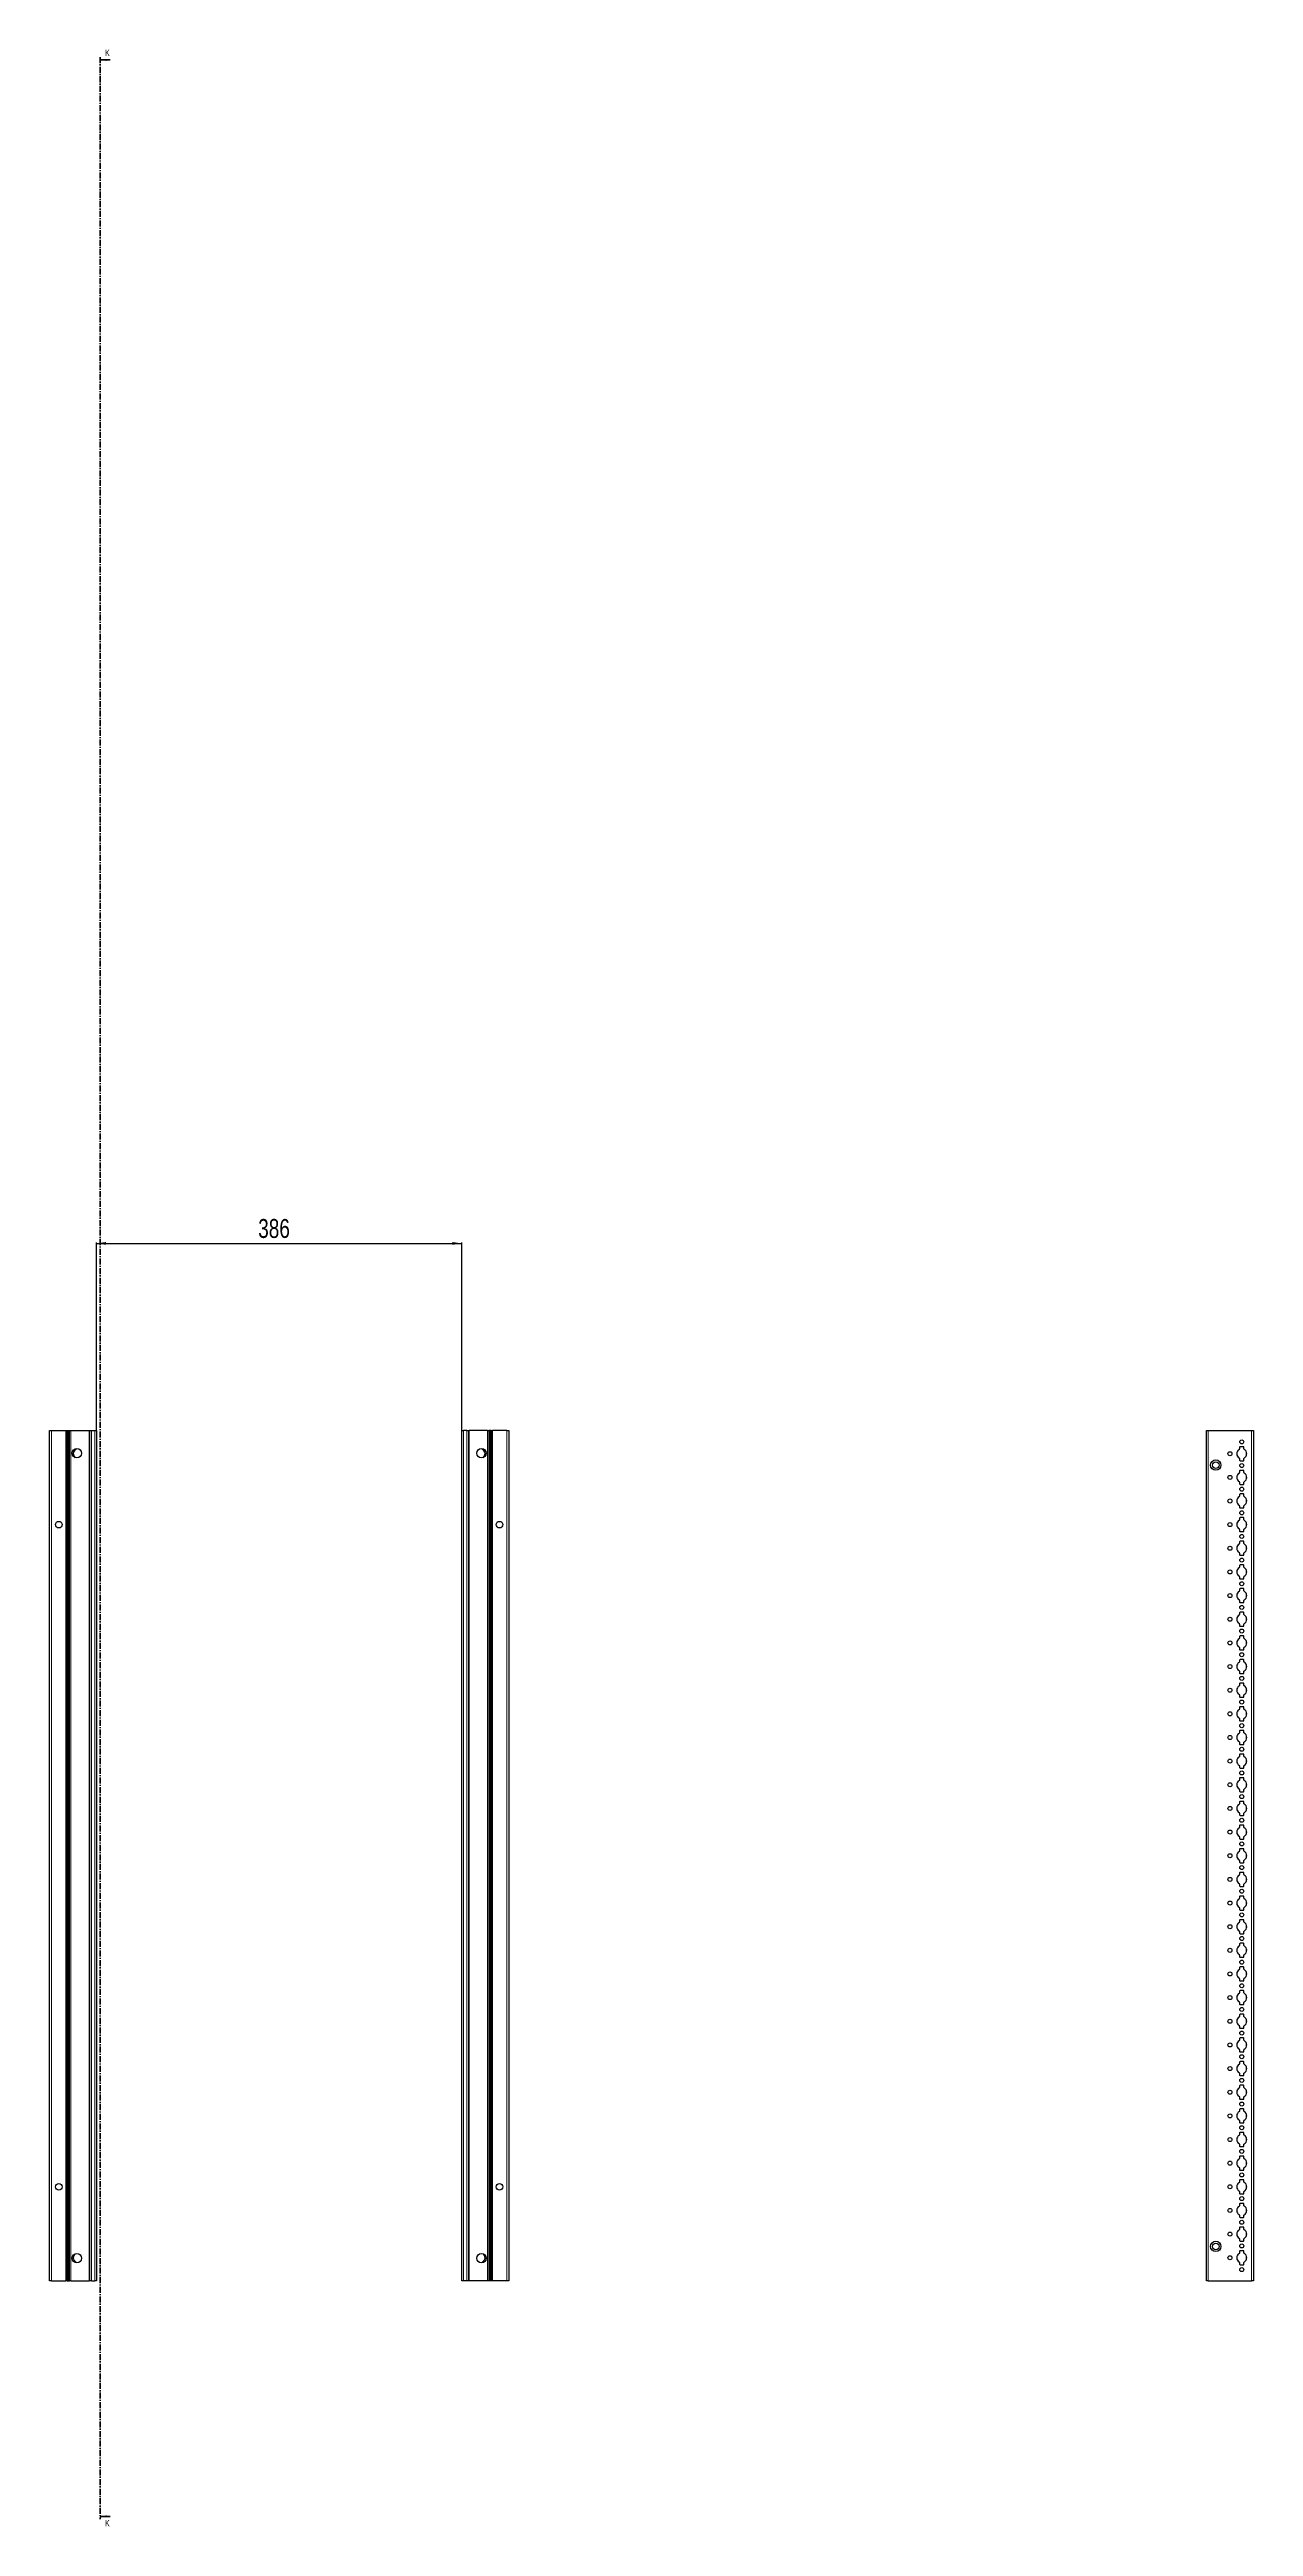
# Model space of a CAD drawing. Header units: millimetres. Extents: x -199 to 4583, y -1747 to 1507.
# Drawn here: x 1961 to 3234, y -1111 to 1507 of the extents above; entities that cross this region are included whole.
import ezdxf

# ---------------------------------------------------------------- set-up
doc = ezdxf.new("R2010")
doc.units = ezdxf.units.MM
doc.linetypes.add('CENTER', pattern=[10.16, 6.35, -1.27, 1.27, -1.27])
doc.layers.add('FORMAT', color=7, linetype='Continuous')
doc.styles.add('SLDTEXTSTYLE0', font='TXT', dxfattribs={"width": 0.75})
doc.dimstyles.new('SLDDIMSTYLE0', dxfattribs={"dimtxt": 20, "dimasz": 10, "dimexe": 0, "dimexo": 0.0625, "dimgap": 5, "dimtad": 2, "dimdec": 1, "dimrnd": 1e-09, "dimzin": 12, "dimdsep": 46, "dimtxsty": 'SLDTEXTSTYLE0', "dimsah": 1, "dimcen": 0.09, "dimadec": 0, "dimazin": 3, "dimtfac": 1, "dimtofl": 0, "dimtmove": 0, "dimatfit": 3, "dimfxl": 0, "dimfrac": 2, "dimtolj": 1, "dimtzin": 12, "dimarcsym": 0})

# ---------------------------------------------------------------- blocks, each defined once
blk = doc.blocks.new('_D_4')
at = {"layer": 'FORMAT'}
for p, q in [((2010.8, 47.2), (2010.8, 246)), ((2010.8, 245), (2396.8, 245)), ((2396.8, 47.2), (2396.8, 246))]:
    blk.add_line(p, q, dxfattribs=at)
for points in [[(2010.8, 245), (2020.8, 243.5), (2020.8, 246.5)], [(2396.8, 245), (2386.8, 246.5), (2386.8, 243.5)]]:
    blk.add_solid(points, dxfattribs=at)
at = {"layer": 'FORMAT', "insert": (2181.7, 270.8), "char_height": 20, "attachment_point": 1, "style": 'SLDTEXTSTYLE0'}
blk.add_mtext('386', dxfattribs=at)

msp = doc.modelspace()

# ---------------------------------------------------------------- linework, layer by layer
at = {"color": 7, "linetype": 'CENTER', "lineweight": 35}
msp.add_line((2014.58, 1499.09), (2014.58, -1103.67), dxfattribs=at)
at = {"color": 7, "linetype": 'Continuous', "lineweight": 35}
for p, q in [((2025.22, 1496.09), (2014.58, 1496.09)), ((2025.22, -1100.67), (2014.58, -1100.67))]:
    msp.add_line(p, q, dxfattribs=at)
at = {"color": 7, "linetype": 'Continuous', "lineweight": 25}
for p, q in [((1961.15, -851.79), (1961.15, 47.21)), ((1961.15, 47.21), (1963.15, 47.21)), ((1963.15, 47.21), (1978.5, 47.21)), ((1978.5, 47.21), (1979.15, 47.21)), ((1979.15, 23.46), (1979.15, 47.21)), ((1979.15, 47.21), (1979.73, 47.21)), ((1979.73, 47.21), (1980.94, 47.21)), ((1980.94, 47.21), (1980.94, -851.79)), ((1980.94, 47.21), (1980.97, 47.21)), ((1980.97, 47.21), (1980.97, -851.79)), ((1980.97, 47.21), (1982.18, 47.21)), ((1982.18, 47.21), (1983.59, 47.21)), ((1983.59, 47.21), (2003, 47.21)), ((1989.2, 27.73), (1989.2, 28.14)), ((2003, 47.21), (2003.65, 47.21)), ((2003.65, -851.79), (2003.65, 47.21)), ((2003.65, 47.21), (2005.65, 47.21)), ((2005.65, 47.21), (2008.85, 47.21)), ((2008.85, 47.21), (2010.85, 47.21)), ((2010.85, 47.21), (2010.85, -851.79)), ((2396.85, -851.79), (2396.85, 47.21)), ((2396.85, 47.21), (2398.85, 47.21)), ((2402.05, 47.21), (2398.85, 47.21)), ((2402.05, 47.21), (2404.05, 47.21)), ((2404.05, 47.21), (2404.05, -851.79)), ((2404.05, 47.21), (2404.7, 47.21)), ((2424.1, 47.21), (2404.7, 47.21)), ((2418.5, 28.14), (2418.5, 27.73)), ((2424.1, 47.21), (2425.51, 47.21)), ((2426.72, 47.21), (2425.51, 47.21)), ((2426.72, -851.79), (2426.72, 47.21)), ((2426.75, 47.21), (2426.72, 47.21)), ((2426.75, -851.79), (2426.75, 47.21)), ((2427.96, 47.21), (2426.75, 47.21)), ((2427.96, 47.21), (2428.55, 47.21)), ((2428.55, 47.21), (2428.55, 23.46)), ((2428.55, 47.21), (2429.2, 47.21)), ((2444.55, 47.21), (2429.2, 47.21)), ((2444.55, 47.21), (2446.55, 47.21)), ((2446.55, 47.21), (2446.55, -851.79)), ((3183.94, -851.79), (3183.94, 47.21)), ((3183.94, 47.21), (3185.94, 47.21)), ((3185.94, 47.21), (3231.64, 47.21)), ((3218.99, 29.61), (3218.99, 27.73)), ((3223.09, 30.11), (3219.49, 30.11)), ((3223.59, 27.73), (3223.59, 29.61)), ((3231.64, 47.21), (3233.64, 47.21)), ((3233.64, 47.21), (3233.64, -851.79)), ((1979.21, 23.35), (1979.15, 23.46)), ((1979.15, 23.46), (1979.15, 21.96)), ((1979.15, 21.96), (1979.21, 22.06)), ((1979.15, -26.54), (1979.15, 21.96)), ((1979.21, 22.06), (1979.21, 23.35)), ((2428.55, 23.46), (2428.49, 23.35)), ((2428.49, 23.35), (2428.49, 22.06)), ((2428.49, 22.06), (2428.55, 21.96)), ((2428.55, 21.96), (2428.55, 23.46)), ((2428.55, 21.96), (2428.55, -26.54)), ((3218.99, 17.68), (3218.99, 15.81)), ((3218.99, 4.61), (3218.99, 2.73)), ((3219.49, 15.31), (3223.09, 15.31)), ((3223.09, 5.11), (3219.49, 5.11)), ((3223.59, 15.81), (3223.59, 17.68)), ((3223.59, 2.73), (3223.59, 4.61)), ((3218.99, -7.32), (3218.99, -9.19)), ((3218.99, -20.39), (3218.99, -22.27)), ((3219.49, -9.69), (3223.09, -9.69)), ((3223.09, -19.89), (3219.49, -19.89)), ((3223.59, -9.19), (3223.59, -7.32)), ((3223.59, -22.27), (3223.59, -20.39)), ((1979.21, -26.65), (1979.15, -26.54)), ((1979.15, -26.54), (1979.15, -28.04)), ((1979.15, -28.04), (1979.21, -27.94)), ((1979.15, -76.54), (1979.15, -28.04)), ((1979.21, -27.94), (1979.21, -26.65)), ((2428.55, -26.54), (2428.49, -26.65)), ((2428.49, -26.65), (2428.49, -27.94)), ((2428.49, -27.94), (2428.55, -28.04)), ((2428.55, -28.04), (2428.55, -26.54)), ((2428.55, -28.04), (2428.55, -76.54)), ((3218.99, -32.32), (3218.99, -34.19)), ((3218.99, -45.39), (3218.99, -47.27)), ((3219.49, -34.69), (3223.09, -34.69)), ((3223.09, -44.89), (3219.49, -44.89)), ((3223.59, -34.19), (3223.59, -32.32)), ((3223.59, -47.27), (3223.59, -45.39)), ((1979.21, -76.65), (1979.15, -76.54)), ((1979.15, -76.54), (1979.15, -78.04)), ((1979.15, -78.04), (1979.21, -77.94)), ((1979.15, -126.54), (1979.15, -78.04)), ((1979.21, -77.94), (1979.21, -76.65)), ((2428.55, -76.54), (2428.49, -76.65)), ((2428.49, -76.65), (2428.49, -77.94)), ((2428.49, -77.94), (2428.55, -78.04)), ((2428.55, -78.04), (2428.55, -76.54)), ((2428.55, -78.04), (2428.55, -126.54)), ((3218.99, -57.32), (3218.99, -59.19)), ((3218.99, -70.39), (3218.99, -72.27)), ((3219.49, -59.69), (3223.09, -59.69)), ((3223.09, -69.89), (3219.49, -69.89)), ((3223.59, -59.19), (3223.59, -57.32)), ((3223.59, -72.27), (3223.59, -70.39)), ((3218.99, -82.32), (3218.99, -84.19)), ((3218.99, -95.39), (3218.99, -97.27)), ((3219.49, -84.69), (3223.09, -84.69)), ((3223.09, -94.89), (3219.49, -94.89)), ((3223.59, -84.19), (3223.59, -82.32)), ((3223.59, -97.27), (3223.59, -95.39)), ((1979.21, -126.65), (1979.15, -126.54)), ((1979.15, -126.54), (1979.15, -128.04)), ((1979.15, -128.04), (1979.21, -127.94)), ((1979.15, -176.54), (1979.15, -128.04)), ((1979.21, -127.94), (1979.21, -126.65)), ((2428.55, -126.54), (2428.49, -126.65)), ((2428.49, -126.65), (2428.49, -127.94)), ((2428.49, -127.94), (2428.55, -128.04)), ((2428.55, -128.04), (2428.55, -126.54)), ((2428.55, -128.04), (2428.55, -176.54)), ((3218.99, -107.32), (3218.99, -109.19)), ((3218.99, -120.39), (3218.99, -122.27)), ((3219.49, -109.69), (3223.09, -109.69)), ((3223.09, -119.89), (3219.49, -119.89)), ((3223.59, -109.19), (3223.59, -107.32)), ((3223.59, -122.27), (3223.59, -120.39)), ((3218.99, -132.32), (3218.99, -134.19)), ((3218.99, -145.39), (3218.99, -147.27)), ((3219.49, -134.69), (3223.09, -134.69)), ((3223.09, -144.89), (3219.49, -144.89)), ((3223.59, -134.19), (3223.59, -132.32)), ((3223.59, -147.27), (3223.59, -145.39)), ((1979.21, -176.65), (1979.15, -176.54)), ((1979.15, -176.54), (1979.15, -178.04)), ((1979.15, -178.04), (1979.21, -177.94)), ((1979.15, -226.54), (1979.15, -178.04)), ((1979.21, -177.94), (1979.21, -176.65)), ((2428.55, -176.54), (2428.49, -176.65)), ((2428.49, -176.65), (2428.49, -177.94)), ((2428.49, -177.94), (2428.55, -178.04)), ((2428.55, -178.04), (2428.55, -176.54)), ((2428.55, -178.04), (2428.55, -226.54)), ((3218.99, -157.32), (3218.99, -159.19)), ((3218.99, -170.39), (3218.99, -172.27)), ((3218.99, -182.32), (3218.99, -184.19)), ((3219.49, -159.69), (3223.09, -159.69)), ((3223.09, -169.89), (3219.49, -169.89)), ((3223.59, -159.19), (3223.59, -157.32)), ((3223.59, -172.27), (3223.59, -170.39)), ((3223.59, -184.19), (3223.59, -182.32)), ((3218.99, -195.39), (3218.99, -197.27)), ((3218.99, -207.32), (3218.99, -209.19)), ((3219.49, -184.69), (3223.09, -184.69)), ((3223.09, -194.89), (3219.49, -194.89)), ((3223.59, -197.27), (3223.59, -195.39)), ((3223.59, -209.19), (3223.59, -207.32)), ((1979.21, -226.65), (1979.15, -226.54)), ((1979.15, -226.54), (1979.15, -228.04)), ((1979.15, -228.04), (1979.21, -227.94)), ((1979.15, -276.54), (1979.15, -228.04)), ((1979.21, -227.94), (1979.21, -226.65)), ((2428.55, -226.54), (2428.49, -226.65)), ((2428.49, -226.65), (2428.49, -227.94)), ((2428.49, -227.94), (2428.55, -228.04)), ((2428.55, -228.04), (2428.55, -226.54)), ((2428.55, -228.04), (2428.55, -276.54)), ((3218.99, -220.39), (3218.99, -222.27)), ((3218.99, -232.32), (3218.99, -234.19)), ((3219.49, -209.69), (3223.09, -209.69)), ((3223.09, -219.89), (3219.49, -219.89)), ((3219.49, -234.69), (3223.09, -234.69)), ((3223.59, -222.27), (3223.59, -220.39)), ((3223.59, -234.19), (3223.59, -232.32)), ((3218.99, -245.39), (3218.99, -247.27)), ((3218.99, -257.32), (3218.99, -259.19)), ((3223.09, -244.89), (3219.49, -244.89)), ((3219.49, -259.69), (3223.09, -259.69)), ((3223.59, -247.27), (3223.59, -245.39)), ((3223.59, -259.19), (3223.59, -257.32)), ((1979.21, -276.65), (1979.15, -276.54)), ((1979.15, -276.54), (1979.15, -278.04)), ((1979.15, -278.04), (1979.21, -277.94)), ((1979.15, -326.54), (1979.15, -278.04)), ((1979.21, -277.94), (1979.21, -276.65)), ((2428.55, -276.54), (2428.49, -276.65)), ((2428.49, -276.65), (2428.49, -277.94)), ((2428.49, -277.94), (2428.55, -278.04)), ((2428.55, -278.04), (2428.55, -276.54)), ((2428.55, -278.04), (2428.55, -326.54)), ((3218.99, -270.39), (3218.99, -272.27)), ((3218.99, -282.32), (3218.99, -284.19)), ((3223.09, -269.89), (3219.49, -269.89)), ((3219.49, -284.69), (3223.09, -284.69)), ((3223.59, -272.27), (3223.59, -270.39)), ((3223.59, -284.19), (3223.59, -282.32)), ((3218.99, -295.39), (3218.99, -297.27)), ((3218.99, -307.32), (3218.99, -309.19)), ((3223.09, -294.89), (3219.49, -294.89)), ((3219.49, -309.69), (3223.09, -309.69)), ((3223.59, -297.27), (3223.59, -295.39)), ((3223.59, -309.19), (3223.59, -307.32)), ((1979.21, -326.65), (1979.15, -326.54)), ((1979.15, -326.54), (1979.15, -328.04)), ((1979.15, -328.04), (1979.21, -327.94)), ((1979.15, -376.54), (1979.15, -328.04)), ((1979.21, -327.94), (1979.21, -326.65)), ((2428.55, -326.54), (2428.49, -326.65)), ((2428.49, -326.65), (2428.49, -327.94)), ((2428.49, -327.94), (2428.55, -328.04)), ((2428.55, -328.04), (2428.55, -326.54)), ((2428.55, -328.04), (2428.55, -376.54)), ((3218.99, -320.39), (3218.99, -322.27)), ((3218.99, -332.32), (3218.99, -334.19)), ((3223.09, -319.89), (3219.49, -319.89)), ((3219.49, -334.69), (3223.09, -334.69)), ((3223.59, -322.27), (3223.59, -320.39)), ((3223.59, -334.19), (3223.59, -332.32)), ((3218.99, -345.39), (3218.99, -347.27)), ((3218.99, -357.32), (3218.99, -359.19)), ((3223.09, -344.89), (3219.49, -344.89)), ((3219.49, -359.69), (3223.09, -359.69)), ((3223.59, -347.27), (3223.59, -345.39)), ((3223.59, -359.19), (3223.59, -357.32)), ((1979.21, -376.65), (1979.15, -376.54)), ((1979.15, -376.54), (1979.15, -378.04)), ((1979.15, -378.04), (1979.21, -377.94)), ((1979.15, -426.54), (1979.15, -378.04)), ((1979.21, -377.94), (1979.21, -376.65)), ((2428.55, -376.54), (2428.49, -376.65)), ((2428.49, -376.65), (2428.49, -377.94)), ((2428.49, -377.94), (2428.55, -378.04)), ((2428.55, -378.04), (2428.55, -376.54)), ((2428.55, -378.04), (2428.55, -426.54)), ((3218.99, -370.39), (3218.99, -372.27)), ((3218.99, -382.32), (3218.99, -384.19)), ((3223.09, -369.89), (3219.49, -369.89)), ((3219.49, -384.69), (3223.09, -384.69)), ((3223.59, -372.27), (3223.59, -370.39)), ((3223.59, -384.19), (3223.59, -382.32)), ((3218.99, -395.39), (3218.99, -397.27)), ((3218.99, -407.32), (3218.99, -409.19)), ((3223.09, -394.89), (3219.49, -394.89)), ((3219.49, -409.69), (3223.09, -409.69)), ((3223.59, -397.27), (3223.59, -395.39)), ((3223.59, -409.19), (3223.59, -407.32)), ((1979.21, -426.65), (1979.15, -426.54)), ((1979.15, -426.54), (1979.15, -428.04)), ((1979.15, -428.04), (1979.21, -427.94)), ((1979.15, -476.54), (1979.15, -428.04)), ((1979.21, -427.94), (1979.21, -426.65)), ((2428.55, -426.54), (2428.49, -426.65)), ((2428.49, -426.65), (2428.49, -427.94)), ((2428.49, -427.94), (2428.55, -428.04)), ((2428.55, -428.04), (2428.55, -426.54)), ((2428.55, -428.04), (2428.55, -476.54)), ((3218.99, -420.39), (3218.99, -422.27)), ((3218.99, -432.32), (3218.99, -434.19)), ((3223.09, -419.89), (3219.49, -419.89)), ((3219.49, -434.69), (3223.09, -434.69)), ((3223.09, -444.89), (3219.49, -444.89)), ((3223.59, -422.27), (3223.59, -420.39)), ((3223.59, -434.19), (3223.59, -432.32)), ((3218.99, -445.39), (3218.99, -447.27)), ((3218.99, -457.32), (3218.99, -459.19)), ((3218.99, -470.39), (3218.99, -472.27)), ((3219.49, -459.69), (3223.09, -459.69)), ((3223.09, -469.89), (3219.49, -469.89)), ((3223.59, -447.27), (3223.59, -445.39)), ((3223.59, -459.19), (3223.59, -457.32)), ((3223.59, -472.27), (3223.59, -470.39)), ((1979.21, -476.65), (1979.15, -476.54)), ((1979.15, -476.54), (1979.15, -478.04)), ((1979.15, -478.04), (1979.21, -477.94)), ((1979.15, -526.54), (1979.15, -478.04)), ((1979.21, -477.94), (1979.21, -476.65)), ((2428.55, -476.54), (2428.49, -476.65)), ((2428.49, -476.65), (2428.49, -477.94)), ((2428.49, -477.94), (2428.55, -478.04)), ((2428.55, -478.04), (2428.55, -476.54)), ((2428.55, -478.04), (2428.55, -526.54)), ((3218.99, -482.32), (3218.99, -484.19)), ((3218.99, -495.39), (3218.99, -497.27)), ((3219.49, -484.69), (3223.09, -484.69)), ((3223.09, -494.89), (3219.49, -494.89)), ((3223.59, -484.19), (3223.59, -482.32)), ((3223.59, -497.27), (3223.59, -495.39)), ((3218.99, -507.32), (3218.99, -509.19)), ((3218.99, -520.39), (3218.99, -522.27)), ((3219.49, -509.69), (3223.09, -509.69)), ((3223.09, -519.89), (3219.49, -519.89)), ((3223.59, -509.19), (3223.59, -507.32)), ((3223.59, -522.27), (3223.59, -520.39)), ((1979.21, -526.65), (1979.15, -526.54)), ((1979.15, -526.54), (1979.15, -528.04)), ((1979.15, -528.04), (1979.21, -527.94)), ((1979.15, -576.54), (1979.15, -528.04)), ((1979.21, -527.94), (1979.21, -526.65)), ((2428.55, -526.54), (2428.49, -526.65)), ((2428.49, -526.65), (2428.49, -527.94)), ((2428.49, -527.94), (2428.55, -528.04)), ((2428.55, -528.04), (2428.55, -526.54)), ((2428.55, -528.04), (2428.55, -576.54)), ((3218.99, -532.32), (3218.99, -534.19)), ((3218.99, -545.39), (3218.99, -547.27)), ((3219.49, -534.69), (3223.09, -534.69)), ((3223.09, -544.89), (3219.49, -544.89)), ((3223.59, -534.19), (3223.59, -532.32)), ((3223.59, -547.27), (3223.59, -545.39)), ((3218.99, -557.32), (3218.99, -559.19)), ((3218.99, -570.39), (3218.99, -572.27)), ((3219.49, -559.69), (3223.09, -559.69)), ((3223.09, -569.89), (3219.49, -569.89)), ((3223.59, -559.19), (3223.59, -557.32)), ((3223.59, -572.27), (3223.59, -570.39)), ((1979.21, -576.65), (1979.15, -576.54)), ((1979.15, -576.54), (1979.15, -578.04)), ((1979.15, -578.04), (1979.21, -577.94)), ((1979.15, -626.54), (1979.15, -578.04)), ((1979.21, -577.94), (1979.21, -576.65)), ((2428.55, -576.54), (2428.49, -576.65)), ((2428.49, -576.65), (2428.49, -577.94)), ((2428.49, -577.94), (2428.55, -578.04)), ((2428.55, -578.04), (2428.55, -576.54)), ((2428.55, -578.04), (2428.55, -626.54)), ((3218.99, -582.32), (3218.99, -584.19)), ((3218.99, -595.39), (3218.99, -597.27)), ((3219.49, -584.69), (3223.09, -584.69)), ((3223.09, -594.89), (3219.49, -594.89)), ((3223.59, -584.19), (3223.59, -582.32)), ((3223.59, -597.27), (3223.59, -595.39)), ((1979.21, -626.65), (1979.15, -626.54)), ((1979.15, -626.54), (1979.15, -628.04)), ((1979.15, -628.04), (1979.21, -627.94)), ((1979.15, -676.54), (1979.15, -628.04)), ((1979.21, -627.94), (1979.21, -626.65)), ((2428.55, -626.54), (2428.49, -626.65)), ((2428.49, -626.65), (2428.49, -627.94)), ((2428.49, -627.94), (2428.55, -628.04)), ((2428.55, -628.04), (2428.55, -626.54)), ((2428.55, -628.04), (2428.55, -676.54)), ((3218.99, -607.32), (3218.99, -609.19)), ((3218.99, -620.39), (3218.99, -622.27)), ((3219.49, -609.69), (3223.09, -609.69)), ((3223.09, -619.89), (3219.49, -619.89)), ((3223.59, -609.19), (3223.59, -607.32)), ((3223.59, -622.27), (3223.59, -620.39)), ((3218.99, -632.32), (3218.99, -634.19)), ((3218.99, -645.39), (3218.99, -647.27)), ((3219.49, -634.69), (3223.09, -634.69)), ((3223.09, -644.89), (3219.49, -644.89)), ((3223.59, -634.19), (3223.59, -632.32)), ((3223.59, -647.27), (3223.59, -645.39)), ((1979.21, -676.65), (1979.15, -676.54)), ((1979.15, -676.54), (1979.15, -678.04)), ((1979.15, -678.04), (1979.21, -677.94)), ((1979.15, -726.54), (1979.15, -678.04)), ((1979.21, -677.94), (1979.21, -676.65)), ((2428.55, -676.54), (2428.49, -676.65)), ((2428.49, -676.65), (2428.49, -677.94)), ((2428.49, -677.94), (2428.55, -678.04)), ((2428.55, -678.04), (2428.55, -676.54)), ((2428.55, -678.04), (2428.55, -726.54)), ((3218.99, -657.32), (3218.99, -659.19)), ((3218.99, -670.39), (3218.99, -672.27)), ((3219.49, -659.69), (3223.09, -659.69)), ((3223.09, -669.89), (3219.49, -669.89)), ((3223.59, -659.19), (3223.59, -657.32)), ((3223.59, -672.27), (3223.59, -670.39)), ((3218.99, -682.32), (3218.99, -684.19)), ((3218.99, -695.39), (3218.99, -697.27)), ((3219.49, -684.69), (3223.09, -684.69)), ((3223.09, -694.89), (3219.49, -694.89)), ((3223.59, -684.19), (3223.59, -682.32)), ((3223.59, -697.27), (3223.59, -695.39)), ((1979.21, -726.65), (1979.15, -726.54)), ((1979.15, -726.54), (1979.15, -728.04)), ((1979.15, -728.04), (1979.21, -727.94)), ((1979.15, -776.54), (1979.15, -728.04)), ((1979.21, -727.94), (1979.21, -726.65)), ((2428.55, -726.54), (2428.49, -726.65)), ((2428.49, -726.65), (2428.49, -727.94)), ((2428.49, -727.94), (2428.55, -728.04)), ((2428.55, -728.04), (2428.55, -726.54)), ((2428.55, -728.04), (2428.55, -776.54)), ((3218.99, -707.32), (3218.99, -709.19)), ((3218.99, -720.39), (3218.99, -722.27)), ((3218.99, -732.32), (3218.99, -734.19)), ((3219.49, -709.69), (3223.09, -709.69)), ((3223.09, -719.89), (3219.49, -719.89)), ((3223.59, -709.19), (3223.59, -707.32)), ((3223.59, -722.27), (3223.59, -720.39)), ((3223.59, -734.19), (3223.59, -732.32)), ((3218.99, -745.39), (3218.99, -747.27)), ((3218.99, -757.32), (3218.99, -759.19)), ((3219.49, -734.69), (3223.09, -734.69)), ((3223.09, -744.89), (3219.49, -744.89)), ((3223.59, -747.27), (3223.59, -745.39)), ((3223.59, -759.19), (3223.59, -757.32)), ((1979.21, -776.65), (1979.15, -776.54)), ((1979.15, -776.54), (1979.15, -778.04)), ((1979.15, -778.04), (1979.21, -777.94)), ((1979.15, -826.54), (1979.15, -778.04)), ((1979.21, -777.94), (1979.21, -776.65)), ((2428.55, -776.54), (2428.49, -776.65)), ((2428.49, -776.65), (2428.49, -777.94)), ((2428.49, -777.94), (2428.55, -778.04)), ((2428.55, -778.04), (2428.55, -776.54)), ((2428.55, -778.04), (2428.55, -826.54)), ((3218.99, -770.39), (3218.99, -772.27)), ((3218.99, -782.32), (3218.99, -784.19)), ((3219.49, -759.69), (3223.09, -759.69)), ((3223.09, -769.89), (3219.49, -769.89)), ((3219.49, -784.69), (3223.09, -784.69)), ((3223.59, -772.27), (3223.59, -770.39)), ((3223.59, -784.19), (3223.59, -782.32)), ((3218.99, -795.39), (3218.99, -797.27)), ((3218.99, -807.32), (3218.99, -809.19)), ((3223.09, -794.89), (3219.49, -794.89)), ((3219.49, -809.69), (3223.09, -809.69)), ((3223.59, -797.27), (3223.59, -795.39)), ((3223.59, -809.19), (3223.59, -807.32)), ((1979.21, -826.65), (1979.15, -826.54)), ((1979.15, -826.54), (1979.15, -828.04)), ((1979.15, -828.04), (1979.21, -827.94)), ((1979.15, -851.79), (1979.15, -828.04)), ((1979.21, -827.94), (1979.21, -826.65)), ((1989.2, -832.73), (1989.2, -832.32)), ((2418.5, -832.32), (2418.5, -832.73)), ((2428.55, -826.54), (2428.49, -826.65)), ((2428.49, -826.65), (2428.49, -827.94)), ((2428.49, -827.94), (2428.55, -828.04)), ((2428.55, -828.04), (2428.55, -826.54)), ((2428.55, -828.04), (2428.55, -851.79)), ((3218.99, -820.39), (3218.99, -822.27)), ((3218.99, -832.32), (3218.99, -834.19)), ((3223.09, -819.89), (3219.49, -819.89)), ((3219.49, -834.69), (3223.09, -834.69)), ((3223.59, -822.27), (3223.59, -820.39)), ((3223.59, -834.19), (3223.59, -832.32)), ((1963.15, -851.79), (1961.15, -851.79)), ((1963.15, -851.79), (1978.5, -851.79)), ((1979.15, -851.79), (1978.5, -851.79)), ((1979.73, -851.79), (1979.15, -851.79)), ((1979.73, -851.79), (1980.94, -851.79)), ((1980.94, -851.79), (1980.97, -851.79)), ((1980.97, -851.79), (1982.18, -851.79)), ((1983.59, -851.79), (1982.18, -851.79)), ((1983.59, -851.79), (2003, -851.79)), ((2003.65, -851.79), (2003, -851.79)), ((2005.65, -851.79), (2003.65, -851.79)), ((2005.65, -851.79), (2008.85, -851.79)), ((2010.85, -851.79), (2008.85, -851.79)), ((2398.85, -851.79), (2396.85, -851.79)), ((2402.05, -851.79), (2398.85, -851.79)), ((2404.05, -851.79), (2402.05, -851.79)), ((2404.7, -851.79), (2404.05, -851.79)), ((2424.1, -851.79), (2404.7, -851.79)), ((2425.51, -851.79), (2424.1, -851.79)), ((2426.72, -851.79), (2425.51, -851.79)), ((2426.75, -851.79), (2426.72, -851.79)), ((2427.96, -851.79), (2426.75, -851.79)), ((2428.55, -851.79), (2427.96, -851.79)), ((2429.2, -851.79), (2428.55, -851.79)), ((2444.55, -851.79), (2429.2, -851.79)), ((2446.55, -851.79), (2444.55, -851.79)), ((3185.94, -851.79), (3183.94, -851.79)), ((3185.94, -851.79), (3231.64, -851.79)), ((3233.64, -851.79), (3231.64, -851.79))]:
    msp.add_line(p, q, dxfattribs=at)
at = {"color": 8, "linetype": 'Continuous', "lineweight": 18}
for p, q in [((1963.15, 47.21), (1963.15, -851.79)), ((1978.5, -851.79), (1978.5, 47.21)), ((1979.73, 47.21), (1979.73, -851.79)), ((1982.18, -851.79), (1982.18, 47.21)), ((1983.59, 47.21), (1983.59, -851.79)), ((2003, -851.79), (2003, 47.21)), ((2005.65, 47.21), (2005.65, -851.79)), ((2008.85, -851.79), (2008.85, 47.21)), ((2398.85, 47.21), (2398.85, -851.79)), ((2402.05, -851.79), (2402.05, 47.21)), ((2404.7, 47.21), (2404.7, -851.79)), ((2424.1, -851.79), (2424.1, 47.21)), ((2425.51, 47.21), (2425.51, -851.79)), ((2427.96, -851.79), (2427.96, 47.21)), ((2429.2, 47.21), (2429.2, -851.79)), ((2444.55, -851.79), (2444.55, 47.21)), ((3185.94, 47.21), (3185.94, -851.79)), ((3231.64, -851.79), (3231.64, 47.21)), ((3225.79, 20), (3225.79, 25.41)), ((3225.79, -5), (3225.79, 0.41)), ((3225.79, -30), (3225.79, -24.59)), ((3225.79, -55), (3225.79, -49.59)), ((3225.79, -80), (3225.79, -74.59)), ((3225.79, -105), (3225.79, -99.59)), ((3225.79, -130), (3225.79, -124.59)), ((3225.79, -155), (3225.79, -149.59)), ((3225.79, -180), (3225.79, -174.59)), ((3225.79, -205), (3225.79, -199.59)), ((3225.79, -230), (3225.79, -224.59)), ((3225.79, -255), (3225.79, -249.59)), ((3225.79, -280), (3225.79, -274.59)), ((3225.79, -305), (3225.79, -299.59)), ((3225.79, -330), (3225.79, -324.59)), ((3225.79, -355), (3225.79, -349.59)), ((3225.79, -380), (3225.79, -374.59)), ((3225.79, -405), (3225.79, -399.59)), ((3225.79, -430), (3225.79, -424.59)), ((3225.79, -455), (3225.79, -449.59)), ((3225.79, -480), (3225.79, -474.59)), ((3225.79, -505), (3225.79, -499.59)), ((3225.79, -530), (3225.79, -524.59)), ((3225.79, -555), (3225.79, -549.59)), ((3225.79, -580), (3225.79, -574.59)), ((3225.79, -605), (3225.79, -599.59)), ((3225.79, -630), (3225.79, -624.59)), ((3225.79, -655), (3225.79, -649.59)), ((3225.79, -680), (3225.79, -674.59)), ((3225.79, -705), (3225.79, -699.59)), ((3225.79, -730), (3225.79, -724.59)), ((3225.79, -755), (3225.79, -749.59)), ((3225.79, -780), (3225.79, -774.59)), ((3225.79, -805), (3225.79, -799.59)), ((3225.79, -830), (3225.79, -824.59))]:
    msp.add_line(p, q, dxfattribs=at)
at = {"color": 7, "linetype": 'Continuous', "lineweight": 25}
for centre, radius in [((1990, 23.21), 5), ((2417.7, 23.21), 5), ((3221.29, 35.21), 2.12), ((3193.79, 10.71), 5.5), ((3193.79, 10.71), 3.5), ((3208.79, 22.71), 2.12), ((3221.29, 10.21), 2.12), ((3208.79, -2.29), 2.12), ((3208.79, -27.29), 2.12), ((3221.29, -14.79), 2.12), ((1971.05, -52.29), 3.5), ((2436.65, -52.29), 3.5), ((3208.79, -52.29), 2.12), ((3221.29, -39.79), 2.12), ((3208.79, -77.29), 2.12), ((3221.29, -64.79), 2.12), ((3208.79, -102.29), 2.12), ((3221.29, -89.79), 2.12), ((3208.79, -127.29), 2.12), ((3221.29, -114.79), 2.12), ((3208.79, -152.29), 2.12), ((3221.29, -139.79), 2.12), ((3208.79, -177.29), 2.12), ((3221.29, -164.79), 2.12), ((3208.79, -202.29), 2.12), ((3221.29, -189.79), 2.12), ((3208.79, -227.29), 2.12), ((3221.29, -214.79), 2.12), ((3208.79, -252.29), 2.12), ((3221.29, -239.79), 2.12), ((3208.79, -277.29), 2.12), ((3221.29, -264.79), 2.12), ((3221.29, -289.79), 2.12), ((3208.79, -302.29), 2.12), ((3221.29, -314.79), 2.12), ((3208.79, -327.29), 2.12), ((3221.29, -339.79), 2.12), ((3208.79, -352.29), 2.12), ((3221.29, -364.79), 2.12), ((3208.79, -377.29), 2.12), ((3221.29, -389.79), 2.12), ((3208.79, -402.29), 2.12), ((3221.29, -414.79), 2.12), ((3208.79, -427.29), 2.12), ((3221.29, -439.79), 2.12), ((3208.79, -452.29), 2.12), ((3221.29, -464.79), 2.12), ((3208.79, -477.29), 2.12), ((3221.29, -489.79), 2.12), ((3208.79, -502.29), 2.12), ((3221.29, -514.79), 2.12), ((3208.79, -527.29), 2.12), ((3221.29, -539.79), 2.12), ((3208.79, -552.29), 2.12), ((3208.79, -577.29), 2.12), ((3221.29, -564.79), 2.12), ((3208.79, -602.29), 2.12), ((3221.29, -589.79), 2.12), ((3208.79, -627.29), 2.12), ((3221.29, -614.79), 2.12), ((3208.79, -652.29), 2.12), ((3221.29, -639.79), 2.12), ((3208.79, -677.29), 2.12), ((3221.29, -664.79), 2.12), ((3208.79, -702.29), 2.12), ((3221.29, -689.79), 2.12), ((3208.79, -727.29), 2.12), ((3221.29, -714.79), 2.12), ((1971.05, -752.29), 3.5), ((2436.65, -752.29), 3.5), ((3208.79, -752.29), 2.12), ((3221.29, -739.79), 2.12), ((3208.79, -777.29), 2.12), ((3221.29, -764.79), 2.12), ((3193.79, -815.29), 5.5), ((3208.79, -802.29), 2.12), ((3221.29, -789.79), 2.12), ((1990, -827.79), 5), ((2417.7, -827.79), 5), ((3193.79, -815.29), 3.5), ((3208.79, -827.29), 2.12), ((3221.29, -814.79), 2.12), ((3221.29, -839.79), 2.12)]:
    msp.add_circle(centre, radius, dxfattribs=at)
for centre, radius, start, end in [((1991.5, 22.71), 5.25, 119.14074, 233.81086), ((1988.7, 27.73), 0.5, 299.14074, 0), ((2419, 27.73), 0.5, 180, 240.85926), ((2416.2, 22.71), 5.25, 306.18911, 60.85926), ((3221.29, 22.71), 5.25, 119.14074, 240.85926), ((3218.49, 27.73), 0.5, 299.14074, 0), ((3219.49, 29.61), 0.5, 90, 180), ((3223.09, 29.61), 0.5, 0, 90), ((3224.09, 27.73), 0.5, 180, 240.85926), ((3221.29, 22.71), 5.25, 299.14074, 60.85926), ((3221.29, -2.29), 5.25, 119.14074, 240.85926), ((3218.49, 17.68), 0.5, 0, 60.85926), ((3218.49, 2.73), 0.5, 299.14074, 0), ((3219.49, 15.81), 0.5, 180, 270), ((3219.49, 4.61), 0.5, 90, 180), ((3223.09, 15.81), 0.5, 270, 0), ((3223.09, 4.61), 0.5, 0, 90), ((3224.09, 17.68), 0.5, 119.14074, 180), ((3224.09, 2.73), 0.5, 180, 240.85926), ((3221.29, -2.29), 5.25, 299.14074, 60.85926), ((3221.29, -27.29), 5.25, 119.14074, 240.85926), ((3218.49, -7.32), 0.5, 0, 60.85926), ((3218.49, -22.27), 0.5, 299.14074, 0), ((3219.49, -9.19), 0.5, 180, 270), ((3219.49, -20.39), 0.5, 90, 180), ((3223.09, -9.19), 0.5, 270, 0), ((3223.09, -20.39), 0.5, 0, 90), ((3224.09, -7.32), 0.5, 119.14074, 180), ((3224.09, -22.27), 0.5, 180, 240.85926), ((3221.29, -27.29), 5.25, 299.14074, 60.85926), ((3221.29, -52.29), 5.25, 119.14074, 240.85926), ((3218.49, -32.32), 0.5, 0, 60.85926), ((3218.49, -47.27), 0.5, 299.14074, 0), ((3219.49, -34.19), 0.5, 180, 270), ((3219.49, -45.39), 0.5, 90, 180), ((3223.09, -34.19), 0.5, 270, 0), ((3223.09, -45.39), 0.5, 0, 90), ((3224.09, -32.32), 0.5, 119.14074, 180), ((3224.09, -47.27), 0.5, 180, 240.85926), ((3221.29, -52.29), 5.25, 299.14074, 60.85926), ((3221.29, -77.29), 5.25, 119.14074, 240.85926), ((3218.49, -57.32), 0.5, 0, 60.85926), ((3218.49, -72.27), 0.5, 299.14074, 0), ((3219.49, -59.19), 0.5, 180, 270), ((3219.49, -70.39), 0.5, 90, 180), ((3223.09, -59.19), 0.5, 270, 0), ((3223.09, -70.39), 0.5, 0, 90), ((3224.09, -57.32), 0.5, 119.14074, 180), ((3224.09, -72.27), 0.5, 180, 240.85926), ((3221.29, -77.29), 5.25, 299.14074, 60.85926), ((3221.29, -102.29), 5.25, 119.14074, 240.85926), ((3218.49, -82.32), 0.5, 0, 60.85926), ((3218.49, -97.27), 0.5, 299.14074, 0), ((3219.49, -84.19), 0.5, 180, 270), ((3219.49, -95.39), 0.5, 90, 180), ((3223.09, -84.19), 0.5, 270, 0), ((3223.09, -95.39), 0.5, 0, 90), ((3224.09, -82.32), 0.5, 119.14074, 180), ((3224.09, -97.27), 0.5, 180, 240.85926), ((3221.29, -102.29), 5.25, 299.14074, 60.85926), ((3221.29, -127.29), 5.25, 119.14074, 240.85926), ((3218.49, -107.32), 0.5, 0, 60.85926), ((3218.49, -122.27), 0.5, 299.14074, 0), ((3219.49, -109.19), 0.5, 180, 270), ((3219.49, -120.39), 0.5, 90, 180), ((3223.09, -109.19), 0.5, 270, 0), ((3223.09, -120.39), 0.5, 0, 90), ((3224.09, -107.32), 0.5, 119.14074, 180), ((3224.09, -122.27), 0.5, 180, 240.85926), ((3221.29, -127.29), 5.25, 299.14074, 60.85926), ((3221.29, -152.29), 5.25, 119.14074, 240.85926), ((3218.49, -132.32), 0.5, 0, 60.85926), ((3218.49, -147.27), 0.5, 299.14074, 0), ((3218.49, -157.32), 0.5, 0, 60.85926), ((3219.49, -134.19), 0.5, 180, 270), ((3219.49, -145.39), 0.5, 90, 180), ((3223.09, -134.19), 0.5, 270, 0), ((3223.09, -145.39), 0.5, 0, 90), ((3224.09, -132.32), 0.5, 119.14074, 180), ((3224.09, -147.27), 0.5, 180, 240.85926), ((3224.09, -157.32), 0.5, 119.14074, 180), ((3221.29, -152.29), 5.25, 299.14074, 60.85926), ((3221.29, -177.29), 5.25, 119.14074, 240.85926), ((3218.49, -172.27), 0.5, 299.14074, 0), ((3218.49, -182.32), 0.5, 0, 60.85926), ((3219.49, -159.19), 0.5, 180, 270), ((3219.49, -170.39), 0.5, 90, 180), ((3223.09, -159.19), 0.5, 270, 0), ((3223.09, -170.39), 0.5, 0, 90), ((3224.09, -172.27), 0.5, 180, 240.85926), ((3224.09, -182.32), 0.5, 119.14074, 180), ((3221.29, -177.29), 5.25, 299.14074, 60.85926), ((3221.29, -202.29), 5.25, 119.14074, 240.85926), ((3218.49, -197.27), 0.5, 299.14074, 0), ((3218.49, -207.32), 0.5, 0, 60.85926), ((3219.49, -184.19), 0.5, 180, 270), ((3219.49, -195.39), 0.5, 90, 180), ((3219.49, -209.19), 0.5, 180, 270), ((3223.09, -184.19), 0.5, 270, 0), ((3223.09, -195.39), 0.5, 0, 90), ((3223.09, -209.19), 0.5, 270, 0), ((3224.09, -197.27), 0.5, 180, 240.85926), ((3224.09, -207.32), 0.5, 119.14074, 180), ((3221.29, -202.29), 5.25, 299.14074, 60.85926), ((3221.29, -227.29), 5.25, 119.14074, 240.85926), ((3218.49, -222.27), 0.5, 299.14074, 0), ((3218.49, -232.32), 0.5, 0, 60.85926), ((3219.49, -220.39), 0.5, 90, 180), ((3219.49, -234.19), 0.5, 180, 270), ((3223.09, -220.39), 0.5, 0, 90), ((3223.09, -234.19), 0.5, 270, 0), ((3224.09, -222.27), 0.5, 180, 240.85926), ((3224.09, -232.32), 0.5, 119.14074, 180), ((3221.29, -227.29), 5.25, 299.14074, 60.85926), ((3221.29, -252.29), 5.25, 119.14074, 240.85926), ((3218.49, -247.27), 0.5, 299.14074, 0), ((3218.49, -257.32), 0.5, 0, 60.85926), ((3219.49, -245.39), 0.5, 90, 180), ((3219.49, -259.19), 0.5, 180, 270), ((3223.09, -245.39), 0.5, 0, 90), ((3223.09, -259.19), 0.5, 270, 0), ((3224.09, -247.27), 0.5, 180, 240.85926), ((3224.09, -257.32), 0.5, 119.14074, 180), ((3221.29, -252.29), 5.25, 299.14074, 60.85926), ((3221.29, -277.29), 5.25, 119.14074, 240.85926), ((3218.49, -272.27), 0.5, 299.14074, 0), ((3218.49, -282.32), 0.5, 0, 60.85926), ((3219.49, -270.39), 0.5, 90, 180), ((3219.49, -284.19), 0.5, 180, 270), ((3223.09, -270.39), 0.5, 0, 90), ((3223.09, -284.19), 0.5, 270, 0), ((3224.09, -272.27), 0.5, 180, 240.85926), ((3224.09, -282.32), 0.5, 119.14074, 180), ((3221.29, -277.29), 5.25, 299.14074, 60.85926), ((3221.29, -302.29), 5.25, 119.14074, 240.85926), ((3218.49, -297.27), 0.5, 299.14074, 0), ((3218.49, -307.32), 0.5, 0, 60.85926), ((3219.49, -295.39), 0.5, 90, 180), ((3219.49, -309.19), 0.5, 180, 270), ((3223.09, -295.39), 0.5, 0, 90), ((3223.09, -309.19), 0.5, 270, 0), ((3224.09, -297.27), 0.5, 180, 240.85926), ((3224.09, -307.32), 0.5, 119.14074, 180), ((3221.29, -302.29), 5.25, 299.14074, 60.85926), ((3221.29, -327.29), 5.25, 119.14074, 240.85926), ((3218.49, -322.27), 0.5, 299.14074, 0), ((3218.49, -332.32), 0.5, 0, 60.85926), ((3219.49, -320.39), 0.5, 90, 180), ((3219.49, -334.19), 0.5, 180, 270), ((3223.09, -320.39), 0.5, 0, 90), ((3223.09, -334.19), 0.5, 270, 0), ((3224.09, -322.27), 0.5, 180, 240.85926), ((3224.09, -332.32), 0.5, 119.14074, 180), ((3221.29, -327.29), 5.25, 299.14074, 60.85926), ((3221.29, -352.29), 5.25, 119.14074, 240.85926), ((3218.49, -347.27), 0.5, 299.14074, 0), ((3218.49, -357.32), 0.5, 0, 60.85926), ((3219.49, -345.39), 0.5, 90, 180), ((3219.49, -359.19), 0.5, 180, 270), ((3223.09, -345.39), 0.5, 0, 90), ((3223.09, -359.19), 0.5, 270, 0), ((3224.09, -347.27), 0.5, 180, 240.85926), ((3224.09, -357.32), 0.5, 119.14074, 180), ((3221.29, -352.29), 5.25, 299.14074, 60.85926), ((3221.29, -377.29), 5.25, 119.14074, 240.85926), ((3218.49, -372.27), 0.5, 299.14074, 0), ((3218.49, -382.32), 0.5, 0, 60.85926), ((3219.49, -370.39), 0.5, 90, 180), ((3219.49, -384.19), 0.5, 180, 270), ((3223.09, -370.39), 0.5, 0, 90), ((3223.09, -384.19), 0.5, 270, 0), ((3224.09, -372.27), 0.5, 180, 240.85926), ((3224.09, -382.32), 0.5, 119.14074, 180), ((3221.29, -377.29), 5.25, 299.14074, 60.85926), ((3221.29, -402.29), 5.25, 119.14074, 240.85926), ((3218.49, -397.27), 0.5, 299.14074, 0), ((3218.49, -407.32), 0.5, 0, 60.85926), ((3219.49, -395.39), 0.5, 90, 180), ((3219.49, -409.19), 0.5, 180, 270), ((3223.09, -395.39), 0.5, 0, 90), ((3223.09, -409.19), 0.5, 270, 0), ((3224.09, -397.27), 0.5, 180, 240.85926), ((3224.09, -407.32), 0.5, 119.14074, 180), ((3221.29, -402.29), 5.25, 299.14074, 60.85926), ((3221.29, -427.29), 5.25, 119.14074, 240.85926), ((3218.49, -422.27), 0.5, 299.14074, 0), ((3218.49, -432.32), 0.5, 0, 60.85926), ((3219.49, -420.39), 0.5, 90, 180), ((3219.49, -434.19), 0.5, 180, 270), ((3219.49, -445.39), 0.5, 90, 180), ((3223.09, -420.39), 0.5, 0, 90), ((3223.09, -434.19), 0.5, 270, 0), ((3223.09, -445.39), 0.5, 0, 90), ((3224.09, -422.27), 0.5, 180, 240.85926), ((3224.09, -432.32), 0.5, 119.14074, 180), ((3221.29, -427.29), 5.25, 299.14074, 60.85926), ((3221.29, -452.29), 5.25, 119.14074, 240.85926), ((3218.49, -447.27), 0.5, 299.14074, 0), ((3218.49, -457.32), 0.5, 0, 60.85926), ((3219.49, -459.19), 0.5, 180, 270), ((3219.49, -470.39), 0.5, 90, 180), ((3223.09, -459.19), 0.5, 270, 0), ((3223.09, -470.39), 0.5, 0, 90), ((3224.09, -447.27), 0.5, 180, 240.85926), ((3224.09, -457.32), 0.5, 119.14074, 180), ((3221.29, -452.29), 5.25, 299.14074, 60.85926), ((3221.29, -477.29), 5.25, 119.14074, 240.85926), ((3218.49, -472.27), 0.5, 299.14074, 0), ((3218.49, -482.32), 0.5, 0, 60.85926), ((3218.49, -497.27), 0.5, 299.14074, 0), ((3219.49, -484.19), 0.5, 180, 270), ((3219.49, -495.39), 0.5, 90, 180), ((3223.09, -484.19), 0.5, 270, 0), ((3223.09, -495.39), 0.5, 0, 90), ((3224.09, -472.27), 0.5, 180, 240.85926), ((3224.09, -482.32), 0.5, 119.14074, 180), ((3224.09, -497.27), 0.5, 180, 240.85926), ((3221.29, -477.29), 5.25, 299.14074, 60.85926), ((3221.29, -502.29), 5.25, 119.14074, 240.85926), ((3221.29, -527.29), 5.25, 119.14074, 240.85926), ((3218.49, -507.32), 0.5, 0, 60.85926), ((3218.49, -522.27), 0.5, 299.14074, 0), ((3219.49, -509.19), 0.5, 180, 270), ((3219.49, -520.39), 0.5, 90, 180), ((3223.09, -509.19), 0.5, 270, 0), ((3223.09, -520.39), 0.5, 0, 90), ((3224.09, -507.32), 0.5, 119.14074, 180), ((3224.09, -522.27), 0.5, 180, 240.85926), ((3221.29, -502.29), 5.25, 299.14074, 60.85926), ((3221.29, -527.29), 5.25, 299.14074, 60.85926), ((3221.29, -552.29), 5.25, 119.14074, 240.85926), ((3218.49, -532.32), 0.5, 0, 60.85926), ((3218.49, -547.27), 0.5, 299.14074, 0), ((3219.49, -534.19), 0.5, 180, 270), ((3219.49, -545.39), 0.5, 90, 180), ((3223.09, -534.19), 0.5, 270, 0), ((3223.09, -545.39), 0.5, 0, 90), ((3224.09, -532.32), 0.5, 119.14074, 180), ((3224.09, -547.27), 0.5, 180, 240.85926), ((3221.29, -552.29), 5.25, 299.14074, 60.85926), ((3221.29, -577.29), 5.25, 119.14074, 240.85926), ((3218.49, -557.32), 0.5, 0, 60.85926), ((3218.49, -572.27), 0.5, 299.14074, 0), ((3219.49, -559.19), 0.5, 180, 270), ((3219.49, -570.39), 0.5, 90, 180), ((3223.09, -559.19), 0.5, 270, 0), ((3223.09, -570.39), 0.5, 0, 90), ((3224.09, -557.32), 0.5, 119.14074, 180), ((3224.09, -572.27), 0.5, 180, 240.85926), ((3221.29, -577.29), 5.25, 299.14074, 60.85926), ((3221.29, -602.29), 5.25, 119.14074, 240.85926), ((3218.49, -582.32), 0.5, 0, 60.85926), ((3218.49, -597.27), 0.5, 299.14074, 0), ((3219.49, -584.19), 0.5, 180, 270), ((3219.49, -595.39), 0.5, 90, 180), ((3223.09, -584.19), 0.5, 270, 0), ((3223.09, -595.39), 0.5, 0, 90), ((3224.09, -582.32), 0.5, 119.14074, 180), ((3224.09, -597.27), 0.5, 180, 240.85926), ((3221.29, -602.29), 5.25, 299.14074, 60.85926), ((3221.29, -627.29), 5.25, 119.14074, 240.85926), ((3218.49, -607.32), 0.5, 0, 60.85926), ((3218.49, -622.27), 0.5, 299.14074, 0), ((3219.49, -609.19), 0.5, 180, 270), ((3219.49, -620.39), 0.5, 90, 180), ((3223.09, -609.19), 0.5, 270, 0), ((3223.09, -620.39), 0.5, 0, 90), ((3224.09, -607.32), 0.5, 119.14074, 180), ((3224.09, -622.27), 0.5, 180, 240.85926), ((3221.29, -627.29), 5.25, 299.14074, 60.85926), ((3221.29, -652.29), 5.25, 119.14074, 240.85926), ((3218.49, -632.32), 0.5, 0, 60.85926), ((3218.49, -647.27), 0.5, 299.14074, 0), ((3219.49, -634.19), 0.5, 180, 270), ((3219.49, -645.39), 0.5, 90, 180), ((3223.09, -634.19), 0.5, 270, 0), ((3223.09, -645.39), 0.5, 0, 90), ((3224.09, -632.32), 0.5, 119.14074, 180), ((3224.09, -647.27), 0.5, 180, 240.85926), ((3221.29, -652.29), 5.25, 299.14074, 60.85926), ((3221.29, -677.29), 5.25, 119.14074, 240.85926), ((3218.49, -657.32), 0.5, 0, 60.85926), ((3218.49, -672.27), 0.5, 299.14074, 0), ((3219.49, -659.19), 0.5, 180, 270), ((3219.49, -670.39), 0.5, 90, 180), ((3223.09, -659.19), 0.5, 270, 0), ((3223.09, -670.39), 0.5, 0, 90), ((3224.09, -657.32), 0.5, 119.14074, 180), ((3224.09, -672.27), 0.5, 180, 240.85926), ((3221.29, -677.29), 5.25, 299.14074, 60.85926), ((3221.29, -702.29), 5.25, 119.14074, 240.85926), ((3218.49, -682.32), 0.5, 0, 60.85926), ((3218.49, -697.27), 0.5, 299.14074, 0), ((3218.49, -707.32), 0.5, 0, 60.85926), ((3219.49, -684.19), 0.5, 180, 270), ((3219.49, -695.39), 0.5, 90, 180), ((3223.09, -684.19), 0.5, 270, 0), ((3223.09, -695.39), 0.5, 0, 90), ((3224.09, -682.32), 0.5, 119.14074, 180), ((3224.09, -697.27), 0.5, 180, 240.85926), ((3224.09, -707.32), 0.5, 119.14074, 180), ((3221.29, -702.29), 5.25, 299.14074, 60.85926), ((3221.29, -727.29), 5.25, 119.14074, 240.85926), ((3218.49, -722.27), 0.5, 299.14074, 0), ((3218.49, -732.32), 0.5, 0, 60.85926), ((3219.49, -709.19), 0.5, 180, 270), ((3219.49, -720.39), 0.5, 90, 180), ((3223.09, -709.19), 0.5, 270, 0), ((3223.09, -720.39), 0.5, 0, 90), ((3224.09, -722.27), 0.5, 180, 240.85926), ((3224.09, -732.32), 0.5, 119.14074, 180), ((3221.29, -727.29), 5.25, 299.14074, 60.85926), ((3221.29, -752.29), 5.25, 119.14074, 240.85926), ((3218.49, -747.27), 0.5, 299.14074, 0), ((3218.49, -757.32), 0.5, 0, 60.85926), ((3219.49, -734.19), 0.5, 180, 270), ((3219.49, -745.39), 0.5, 90, 180), ((3219.49, -759.19), 0.5, 180, 270), ((3223.09, -734.19), 0.5, 270, 0), ((3223.09, -745.39), 0.5, 0, 90), ((3223.09, -759.19), 0.5, 270, 0), ((3224.09, -747.27), 0.5, 180, 240.85926), ((3224.09, -757.32), 0.5, 119.14074, 180), ((3221.29, -752.29), 5.25, 299.14074, 60.85926), ((3221.29, -777.29), 5.25, 119.14074, 240.85926), ((3218.49, -772.27), 0.5, 299.14074, 0), ((3218.49, -782.32), 0.5, 0, 60.85926), ((3219.49, -770.39), 0.5, 90, 180), ((3219.49, -784.19), 0.5, 180, 270), ((3223.09, -770.39), 0.5, 0, 90), ((3223.09, -784.19), 0.5, 270, 0), ((3224.09, -772.27), 0.5, 180, 240.85926), ((3224.09, -782.32), 0.5, 119.14074, 180), ((3221.29, -777.29), 5.25, 299.14074, 60.85926), ((3221.29, -802.29), 5.25, 119.14074, 240.85926), ((3218.49, -797.27), 0.5, 299.14074, 0), ((3218.49, -807.32), 0.5, 0, 60.85926), ((3219.49, -795.39), 0.5, 90, 180), ((3219.49, -809.19), 0.5, 180, 270), ((3223.09, -795.39), 0.5, 0, 90), ((3223.09, -809.19), 0.5, 270, 0), ((3224.09, -797.27), 0.5, 180, 240.85926), ((3224.09, -807.32), 0.5, 119.14074, 180), ((3221.29, -802.29), 5.25, 299.14074, 60.85926), ((1991.5, -827.29), 5.25, 126.18914, 240.85926), ((1988.7, -832.32), 0.5, 0, 60.85926), ((2419, -832.32), 0.5, 119.14074, 180), ((2416.2, -827.29), 5.25, 299.14074, 53.81086), ((3221.29, -827.29), 5.25, 119.14074, 240.85926), ((3218.49, -822.27), 0.5, 299.14074, 0), ((3218.49, -832.32), 0.5, 0, 60.85926), ((3219.49, -820.39), 0.5, 90, 180), ((3219.49, -834.19), 0.5, 180, 270), ((3223.09, -820.39), 0.5, 0, 90), ((3223.09, -834.19), 0.5, 270, 0), ((3224.09, -822.27), 0.5, 180, 240.85926), ((3224.09, -832.32), 0.5, 119.14074, 180), ((3221.29, -827.29), 5.25, 299.14074, 60.85926)]:
    msp.add_arc(centre, radius, start, end, dxfattribs=at)
at = {"color": 7, "linetype": 'Continuous', "lineweight": 35}
for points in [[(2014.58, 1496.09), (2021.58, 1494.97), (2021.58, 1497.21)], [(2014.58, -1100.67), (2021.58, -1101.79), (2021.58, -1099.55)]]:
    msp.add_solid(points, dxfattribs=at)

# ---------------------------------------------------------------- texts
at = {"color": 7, "linetype": 'Continuous', "char_height": 7, "attachment_point": 1, "style": 'SLDTEXTSTYLE0'}
for insert in [(2019.74, 1507.09), (2019.74, -1104.34)]:
    msp.add_mtext('K', dxfattribs=dict(at, insert=insert))

# ---------------------------------------------------------------- dimensions: what is measured, and where the dimension line sits
at = {"layer": 'FORMAT'}
dim = msp.add_linear_dim(base=(2396.85, 245), p1=(2010.85, 47.21), p2=(2396.85, 47.21), angle=0, dimstyle='SLDDIMSTYLE0', dxfattribs=at)
dim.commit()
dim.dimension.update_dxf_attribs({"geometry": '_D_4', "text_midpoint": (2203.85, 245), "dimtype": 160})

doc.saveas('drawing.dxf')
